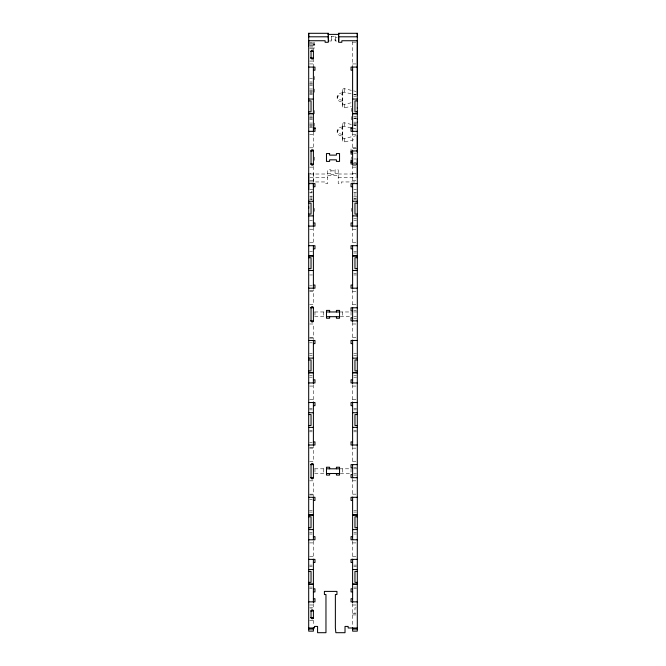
<?xml version="1.0" encoding="UTF-8"?>
<svg xmlns="http://www.w3.org/2000/svg" width="666" height="666" viewBox="0 0 666 666"><rect width="100%" height="100%" fill="white"/><g stroke="black" fill="none" stroke-linecap="round" stroke-linejoin="round"><path stroke-width="0.5" stroke-dasharray="3.33 2.5" d="M313.395 182.476L313.395 173.476L309.632 173.476M329.62 40.992L331.385 40.992L331.385 39.943L335.564 39.943L335.564 40.992L337.138 40.992M335.564 40.992L335.564 36.447L331.385 36.447L331.385 37.496L329.62 37.496M335.564 36.447L335.564 37.496L337.138 37.496M342.674 93.448L342.699 89.96L342.674 90.593M342.674 127.539L342.699 124.051L342.674 124.684M342.674 103.363A1.565 1.049 0 0 0 344.239 104.412L351.34 102.747M351.34 90.335L344.239 88.67A1.565 1.049 0 0 0 342.674 89.719L342.674 106.86A1.565 1.049 0 0 0 344.239 107.909L351.34 106.244M342.674 137.454A1.565 1.049 0 0 0 344.239 138.503L356.069 135.731M351.34 124.425L344.239 122.76A1.565 1.049 0 0 0 342.674 123.809L342.674 140.951A1.565 1.049 0 0 0 344.239 142L356.069 139.227M352.605 42.149L356.427 42.149M309.632 42.408L312.454 42.408M314.568 42.408L314.96 48.002L313.395 48.002M309.632 43.806L313.395 43.806M313.395 44.505L314.96 44.505M309.632 44.972L313.395 44.972M309.865 45.904L314.96 45.904M309.632 47.07L313.395 47.07M309.632 48.252L313.395 48.252M309.632 61.064L313.395 61.064M309.632 63.936L313.395 63.936M352.605 63.936L356.427 63.936M314.668 76.382L314.568 81.976M309.632 78.48L312.454 78.48M309.865 81.976L312.221 81.976M309.632 83.142L312.454 83.142M309.632 84.074L312.454 84.074M309.632 85.24L312.454 85.24M309.632 88.978L312.454 88.978M314.568 88.978L314.668 94.572M309.632 90.376L312.454 90.376M309.632 91.542L312.454 91.542M309.865 92.474L312.221 92.474M309.632 93.64L312.454 93.64M309.632 94.605L312.454 94.605M353.779 94.605L356.526 94.605M353.779 96.17L356.427 96.17M351.332 108.183L351.332 113.778M314.668 110.473L314.568 116.067M309.865 116.067L312.221 116.067M351.332 116.575L351.332 122.169M353.779 116.558L356.427 116.558M309.632 117.233L312.454 117.233M354.961 118.123L355.744 118.123M309.632 118.165L312.454 118.123M353.779 118.123L356.526 118.123M353.779 118.673L356.427 118.673M309.632 119.331L312.454 119.331M353.779 122.169L356.427 122.169M309.632 123.068L312.454 123.068M314.568 123.068L314.96 128.663M353.779 123.335L356.427 123.335M353.779 124.276L356.427 124.276M309.632 124.467L312.454 124.467M353.779 125.441L356.427 125.441M309.632 125.633L312.454 125.633M309.865 126.565L312.221 126.565M309.632 127.73L312.454 127.73M309.632 134.474L313.395 134.474M352.605 134.474L356.427 134.474M309.632 147.81L313.395 147.81M352.605 147.81L356.427 147.81M356.427 148.493L351.04 148.493L351.04 151.99M353.779 153.155L356.427 153.155M351.332 156.885L351.04 160.731M314.668 157.043L314.568 162.637M353.779 158.983L356.427 158.983M353.779 162.479L356.427 162.479M352.605 165.742L356.427 165.742M309.632 167.149L313.395 167.149M352.605 167.149L356.427 167.149M330.894 170.854L335.073 170.854M327.755 173.302L330.894 173.302M335.073 173.302L338.211 173.302M352.605 173.476L356.427 173.476M309.881 174.009L327.755 174.009M338.211 174.009L356.119 174.009M327.755 175.599L338.211 175.599M309.881 177.506L327.755 177.506M338.211 177.506L356.119 177.506M309.632 180.486L313.395 180.486M352.605 180.486L356.427 180.486M309.682 181.951L324.617 181.951L324.617 183.516L327.755 183.516L327.755 169.805L330.894 169.805L330.894 174.35L335.073 174.35L335.073 169.805L338.211 169.805L338.211 183.516L341.35 183.516L341.35 181.951L356.31 181.951M309.632 189.477L313.395 189.477M353.779 189.477L356.427 189.477M309.474 192.607L312.454 192.607M353.779 192.607L356.526 192.607M309.632 196.836L312.454 196.836M353.779 196.836L356.526 196.836M353.779 198.401L356.427 198.401M309.474 199.142L312.454 199.142M353.779 199.142L356.526 199.142M314.568 208.291L314.668 211.43M351.432 208.291L351.332 211.43M353.779 218.789L356.427 218.789M309.632 220.354L312.454 220.354M353.779 220.354L356.526 220.354M309.632 229.237L313.395 229.237M352.605 229.237L356.427 229.237M309.632 242.566L313.395 242.566M352.605 242.566L356.427 242.566M309.632 251.44L312.454 251.44M353.779 251.44L356.526 251.44M353.779 253.005L356.427 253.005M353.779 273.401L356.427 273.401M309.632 274.966L312.454 274.966M353.779 274.966L356.526 274.966M309.573 285.822L312.221 285.822M309.573 290.534L313.395 290.534M309.632 291.317L313.395 291.317M352.605 291.317L356.427 291.317M309.632 304.645L313.395 304.645L313.395 289.66M352.605 304.645L356.427 304.645M353.779 310.398L356.427 310.398M314.635 311.963L326.465 311.963M339.535 311.963L349.5 311.963M353.721 311.963L357.309 311.963M314.635 316.675L325.682 316.675M340.318 316.675L349.5 316.675M353.721 316.675L356.427 316.675M353.779 318.24L356.427 318.24M309.632 323.992L313.395 323.992L313.395 338.886M352.605 323.992L356.427 323.992M309.632 337.321L313.395 337.321M352.605 337.321L356.427 337.321M309.573 338.103L313.395 338.103M309.573 342.807L312.221 342.807M309.474 353.671L312.221 353.671M353.779 353.671L356.526 353.671M309.573 355.236L312.221 355.236M353.779 355.236L356.427 355.236M309.573 375.632L312.221 375.632M353.779 375.632L356.427 375.632M309.474 377.197L312.221 377.197M353.779 377.197L356.526 377.197M309.573 386.072L313.395 386.072M352.605 386.072L356.427 386.072M309.573 399.4L313.395 399.4M352.605 399.4L356.427 399.4M309.474 408.275L312.221 408.275M353.779 408.275L356.526 408.275M309.573 409.848L312.221 409.848M353.779 409.848L356.427 409.848M309.573 430.236L312.221 430.236M353.779 430.236L356.427 430.236M309.474 431.801L312.221 431.801M353.779 431.801L356.526 431.801M309.573 442.665L312.221 442.665M309.573 447.369L313.395 447.369M309.632 448.151L313.395 448.151M352.605 448.151L356.427 448.151M309.632 461.488L313.395 461.488L313.395 446.303M352.605 461.488L356.427 461.488M353.779 467.232L356.427 467.232M314.635 468.806L326.465 468.806M339.535 468.806L351.365 468.806M353.721 468.806L357.309 468.806M314.635 473.509L325.682 473.509M340.318 473.509L351.365 473.509M353.721 473.509L356.427 473.509M353.779 475.074L356.427 475.074M309.632 480.827L313.395 480.827L313.395 496.511M352.605 480.827L356.427 480.827M309.632 494.164L313.395 494.164M352.605 494.164L356.427 494.164M309.573 494.946L313.395 494.946M309.573 499.65L312.221 499.65M309.474 510.506L312.221 510.506M353.779 510.506L356.526 510.506M309.573 512.079L312.221 512.079M353.779 512.079L356.427 512.079M309.573 532.467L312.221 532.467M353.779 532.467L356.427 532.467M309.474 534.032L312.221 534.032M353.779 534.032L356.526 534.032M309.573 542.907L313.395 542.907M352.605 542.907L356.427 542.907M309.573 556.243L313.395 556.243M352.605 556.243L356.427 556.243M309.474 565.118L312.221 565.118M353.779 565.118L356.526 565.118M309.573 566.683L312.221 566.683M353.779 566.683L356.427 566.683M309.573 587.071L312.221 587.071M353.779 587.071L356.427 587.071M309.474 588.644L312.221 588.644M353.779 588.644L356.526 588.644M309.573 604.994L313.395 604.994M352.605 604.994L356.427 604.994M309.573 607.867L313.395 607.867M356.135 607.867L354.961 607.867L354.961 613.353M352.605 613.353L356.526 613.353M352.605 614.926L356.427 614.926M309.573 620.679L313.395 620.679M353.704 90.884L356.069 91.442M342.674 93.215A1.565 1.049 0 0 1 344.239 92.166L351.34 93.831M353.704 94.381L356.069 94.938M353.704 124.975L356.069 125.533M342.674 127.306A1.565 1.049 0 0 1 344.239 126.257L349.758 127.547M353.704 128.471L356.069 129.029M342.674 104.237L342.699 104.862L342.674 101.382M342.674 138.328L342.699 138.953L342.674 135.464M342.674 91.9L342.699 105.303M342.674 125.991L342.699 139.394M354.961 192.607L354.961 199.142M352.605 41.608L352.605 65.701M352.605 132.276L352.605 149.95M352.605 165.584L352.605 182.476M352.605 227.273L352.605 244.722M352.605 289.743L352.605 306.41M352.605 322.227L352.605 338.886M352.605 384.698L352.605 400.383M352.605 446.195L352.605 463.644M352.605 478.671L352.605 496.12M352.605 541.142L352.605 557.808M352.605 603.621L352.605 626.756M351.04 311.963L351.04 316.675M351.04 468.806L351.04 473.509M344.239 88.67L344.239 92.166M344.239 104.412L344.239 107.909M344.239 122.76L344.239 126.257M344.239 138.503L344.239 142M342.674 311.963L342.674 316.675M342.674 468.806L342.674 473.509M342.674 92.865A5.486 3.671 0 0 0 337.179 96.537L337.179 98.285A5.486 3.671 0 0 0 342.674 101.965M342.674 126.956A5.486 3.671 0 0 0 337.179 130.628L337.179 132.376A5.486 3.671 0 0 0 342.674 136.047M331.385 36.447L331.385 40.992M323.326 311.963L323.326 316.675M323.326 468.806L323.326 473.509M314.96 311.963L314.96 316.675M314.96 468.806L314.96 473.509M313.395 42.408L313.395 50M313.395 58.45L313.395 65.934M313.395 132.084L313.395 148.585M313.395 166.375L313.395 182.251M313.395 227.273L313.395 244.722M313.395 384.698L313.395 400.383M313.395 541.142L313.395 557.808M313.395 603.621L313.395 608.649M313.395 620.287L313.395 625.249M311.039 199.142L311.039 192.541A1.174 1.174 0 0 1 312.221 191.367M311.039 607.867L311.039 608.483M342.674 134.299A5.486 3.671 0 0 1 337.179 130.628M342.674 100.208A5.486 3.671 0 0 1 337.179 96.537M337.179 132.376A5.486 3.671 0 0 1 342.674 128.704M337.179 98.285A5.486 3.671 0 0 1 342.674 94.614M311.305 199.817A1.174 1.174 0 0 1 311.039 199.076"/><path stroke-width="1" d="M308.691 208.291L308.691 206.651M308.691 189.477L308.691 173.476M308.691 45.904L308.691 33.3L328.246 33.3L328.246 34.873M313.395 186.472L313.395 183.475L313.395 226.099M338.703 40.992L338.703 36.797L357.309 36.797L357.309 33.3L338.703 33.3L338.703 42.299L341.841 42.299L341.841 40.734L357.309 40.734L357.309 631.127L352.605 631.135L352.605 627.713M338.703 34.873L338.703 33.3M357.309 111.68L357.309 111.255M357.309 108.183L357.309 107.759M357.309 177.506L357.309 158.983M357.309 151.99L357.309 135.498M357.309 95.163L357.309 33.3M328.246 34.382L338.703 34.382M328.638 40.992L328.246 36.797L308.691 36.797L308.691 33.3M310.572 51.39L313.395 51.39M310.572 57.925L313.395 57.925L313.395 51.324A1.174 1.174 0 0 0 312.221 50.15A1.174 1.174 0 0 0 311.039 51.324L311.039 57.925M308.691 67.075L314.96 67.075L314.96 70.213L313.395 70.213M357.309 67.075L351.04 67.075L351.04 70.213L352.605 70.213M308.691 99.018L313.395 99.084M352.605 99.018L357.309 99.084M308.691 100.874L311.039 100.874L311.039 111.855L308.691 111.855M357.309 100.874L354.961 100.874L354.961 111.855L357.309 111.855M308.691 113.645L313.395 113.645M352.605 113.645L357.309 113.645M308.691 113.711L313.395 113.711M352.605 113.711L357.309 113.711M313.395 128.205L314.96 128.205M352.605 128.205L351.04 128.205L351.04 131.344L357.309 131.344M313.395 128.663L314.96 128.663M308.691 131.344L314.96 131.344L314.96 127.481M310.572 150.949L313.395 150.949A1.174 1.174 0 0 0 312.221 149.767A1.174 1.174 0 0 0 311.039 150.949L311.039 164.019A1.174 1.174 0 0 0 312.221 165.193A1.174 1.174 0 0 0 313.395 164.019L310.572 164.019M357.309 150.949L351.04 150.949L351.04 154.087L352.605 154.079M351.04 151.99L352.605 151.99M351.04 160.881L352.605 160.881M351.04 162.479L352.605 162.479M357.309 164.019L351.04 164.019L351.04 160.731M308.691 183.616L314.96 183.616L314.96 186.755L313.395 186.755M357.309 183.616L351.04 183.616L351.04 186.755L352.605 186.755M308.691 201.249L313.395 201.315M352.605 201.249L357.309 201.249M308.691 203.105L311.039 203.105L311.039 214.086L308.691 214.086M357.309 203.105L354.961 203.105L354.961 214.086L357.309 214.086M308.691 215.942L313.395 215.876M352.605 215.876L357.309 215.942M313.395 222.96L314.96 222.96L314.96 226.099L308.691 226.099M352.605 222.96L351.04 222.96L351.04 226.099L357.309 226.099M308.691 245.704L314.96 245.704L314.96 248.834L313.395 248.834M357.309 245.704L351.04 245.704L351.04 248.834L352.605 248.834M308.691 257.717L311.039 257.717L311.039 268.689L308.691 268.689M357.309 257.717L354.961 257.717L354.961 268.689L357.309 268.689M308.691 270.546L313.395 270.479M352.605 270.479L357.309 270.546M313.395 285.04L314.96 285.04L314.96 288.178L308.691 288.178M352.605 285.04L351.04 285.04L351.04 288.178L357.309 288.178M310.572 307.784L313.395 307.784L313.395 320.854A1.174 1.174 0 0 1 312.221 322.028A1.174 1.174 0 0 1 311.039 320.854L311.039 307.784A1.174 1.174 0 0 1 312.221 306.61A1.174 1.174 0 0 1 313.395 307.784M357.309 307.784L351.04 307.784L351.04 310.922L352.605 310.922M326.465 311.963L339.535 311.963M326.465 316.675L339.535 316.675M352.605 317.715L351.04 317.715L351.04 320.854L357.309 320.854M310.572 320.854L313.395 320.854M308.691 340.459L314.96 340.459L314.96 343.598L313.395 343.598M357.309 340.459L351.04 340.459L351.04 343.598L352.605 343.598M308.691 358.15L313.395 358.092M352.605 358.15L357.309 358.15M308.691 359.948L311.039 359.948L311.039 370.92L308.691 370.92M357.309 359.948L354.961 359.948L354.961 370.92L357.309 370.92M313.395 379.795L314.96 379.795L314.96 382.933L308.691 382.933M352.605 379.795L351.04 379.795L351.04 382.933L357.309 382.933M308.691 402.539L314.96 402.539L314.96 405.677L313.395 405.677M357.309 402.539L351.04 402.539L351.04 405.677L352.605 405.677M308.691 412.695L313.395 412.762M352.605 412.695L357.309 412.762M308.691 414.552L311.039 414.552L311.039 425.532L308.691 425.532M357.309 414.552L354.961 414.552L354.961 425.532L357.309 425.532M308.691 427.389L313.395 427.389M352.605 427.389L357.309 427.322M313.395 441.883L314.96 441.883L314.96 445.013L308.691 445.013M352.605 441.883L351.04 441.883L351.04 445.013L357.309 445.013M310.572 464.618L313.395 464.618L313.395 477.688A1.174 1.174 0 0 1 312.221 478.871A1.174 1.174 0 0 1 311.039 477.688L311.039 464.618A1.174 1.174 0 0 1 312.221 463.444A1.174 1.174 0 0 1 313.395 464.618M357.309 464.618L351.04 464.618L351.04 467.757L352.605 467.757M326.465 468.806L339.535 468.806M326.465 473.509L339.535 473.509M352.605 474.558L351.04 474.558L351.04 477.688L357.309 477.688M310.572 477.688L313.395 477.688M308.691 497.294L314.96 497.294L314.96 500.432L313.395 500.432M357.309 497.294L351.04 497.294L351.04 500.432L352.605 500.432M308.691 514.926L313.395 514.926M352.605 514.926L357.309 514.926M308.691 514.993L313.395 514.993M352.605 514.993L357.309 514.993M308.691 516.783L311.039 516.783L311.039 527.763L308.691 527.763M357.309 516.783L354.961 516.783L354.961 527.763L357.309 527.763M308.691 529.553L313.395 529.62M352.605 529.62L357.309 529.553M313.395 536.638L314.96 536.638L314.96 539.776L308.691 539.776M352.605 536.638L351.04 536.638L351.04 539.776L357.309 539.776M308.691 559.382L314.96 559.382L314.96 562.512L313.395 562.512M357.309 559.382L351.04 559.382L351.04 562.512L352.605 562.512M308.691 569.53L313.395 569.53M352.605 569.53L357.309 569.53M308.691 571.386L311.039 571.386L311.039 582.367L308.691 582.367M357.309 571.386L354.961 571.386L354.961 582.367L357.309 582.367M313.395 588.786L314.96 588.786L314.96 591.924L313.395 591.924M352.605 588.786L351.04 588.786L351.04 591.924L352.605 591.924M313.395 598.717L314.96 598.717L314.96 601.856L308.691 601.856M352.605 598.717L351.04 598.717L351.04 601.856L357.309 601.856M310.747 611.005L313.395 611.005L313.395 618.323M310.747 617.54L313.395 617.54M308.691 627.996L314.444 627.996L314.444 626.423L317.574 626.423L317.574 632.7L325.965 632.7L325.965 594.538L324.4 594.538L324.4 591.4L336.946 591.4L336.946 594.538L335.373 594.538L335.373 627.996L335.872 632.7L345.021 632.7L345.021 626.423L348.16 626.423L348.16 627.996L357.309 627.996M308.691 629.037L313.395 629.037M352.605 629.037L357.309 629.037M350.549 127.73L352.913 128.288M357.309 118.673L357.309 119.122M357.309 122.169L357.309 122.619M352.605 66.883L352.605 131.535M352.605 150.832L352.605 164.211M352.605 183.425L352.605 226.099M352.605 245.504L352.605 288.769M352.605 307.392L352.605 321.445M352.605 340.068L352.605 383.325M352.605 401.948L352.605 445.213M352.605 464.618L352.605 477.888M352.605 497.102L352.605 539.776M352.605 559.182L352.605 602.447M336.413 311.963L336.413 310.398L339.543 310.398L339.543 318.24L336.413 318.24L336.413 316.675M336.413 468.806L336.413 467.232L339.543 467.232L339.543 475.074L336.413 475.074L336.413 473.509M329.612 311.963L329.612 310.398L326.473 310.398L326.473 318.24L329.612 318.24L329.612 316.675M329.612 468.806L329.612 467.232L326.473 467.232L326.473 475.074L329.612 475.074L329.612 473.509M328.246 33.3L328.246 42.299L325.108 42.299L325.108 40.734L308.691 40.734L308.691 631.127L313.395 631.135L313.395 627.538M313.395 66.883L313.395 131.535M313.395 150.158L313.395 164.802M313.395 245.504L313.395 288.603M313.395 340.026L313.395 383.325M313.395 401.948L313.395 445.229M313.395 497.086L313.395 539.776M313.395 559.182L313.395 602.447M313.395 57.859A1.174 1.174 0 0 1 312.221 59.033A1.174 1.174 0 0 1 311.039 57.859M313.395 611.005A1.174 1.174 0 0 0 312.221 609.831A1.174 1.174 0 0 0 311.039 611.005L311.039 617.732A0.882 0.882 0 0 0 311.238 618.289L311.58 618.564A1.39 1.39 0 0 0 312.853 618.556L313.128 618.364A0.899 0.899 0 0 0 313.395 617.732M329.612 153.563L326.473 153.563L326.473 161.405L329.612 161.405L329.612 159.832L336.413 159.832L336.413 161.405L339.543 161.405L339.543 153.563L336.413 153.563L336.413 155.128L329.612 155.128L329.612 153.563M313.395 255.861L308.691 255.861L313.395 255.927M357.309 255.861L352.605 255.861L357.309 255.927M313.395 372.71L308.691 372.71L313.395 372.777M357.309 372.71L352.605 372.71L357.309 372.777M313.395 584.157L308.691 584.157L313.395 584.224M357.309 584.157L352.605 584.157L357.309 584.224"/></g></svg>
